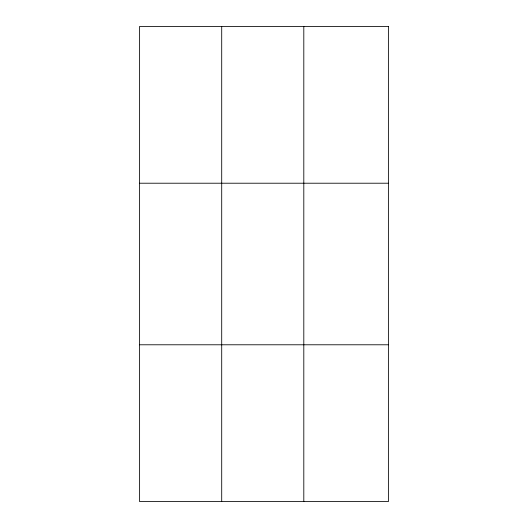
<?xml version="1.0" encoding="UTF-8"?>
<svg xmlns="http://www.w3.org/2000/svg" width="528" height="528" viewBox="0 0 528 528"><rect width="100%" height="100%" fill="white"/><g stroke="black" fill="none" stroke-linecap="round" stroke-linejoin="round"><path stroke-width="0.79" d="M221.707 501.6L221.707 26.4M303.805 501.6L303.805 26.4M139.61 183.216L388.39 183.216M139.61 344.784L388.39 344.784M388.39 26.4L388.39 501.6L139.61 501.6L139.61 26.4L388.39 26.4"/></g></svg>
